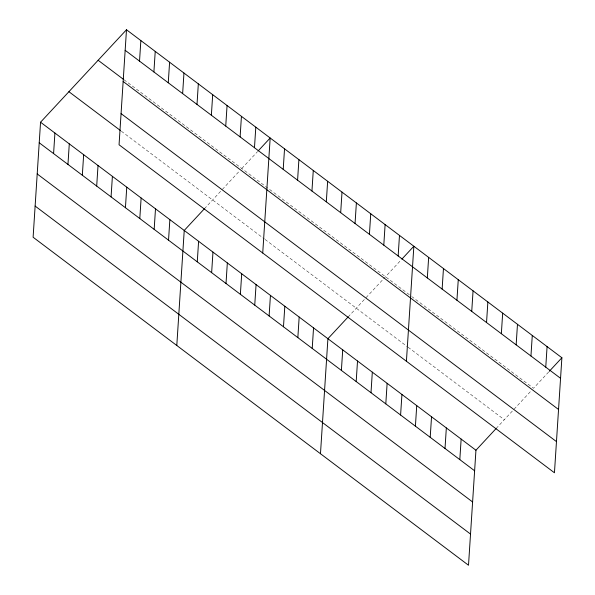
<?xml version="1.0" encoding="UTF-8"?>
<svg xmlns="http://www.w3.org/2000/svg" width="595" height="595" viewBox="0 0 595 595"><rect width="100%" height="100%" fill="white"/><g stroke="black" fill="none" stroke-linecap="round" stroke-linejoin="round"><path stroke-width="0.45" stroke-dasharray="2.98 2.23" d="M204.397 208.763L221.727 190.125M222.329 189.463L239.376 171.129M241.808 168.504L257.568 151.554M348.082 317.001L364.795 299.017M366.014 297.708L383.054 279.367M383.663 278.713L400.621 260.476M496.118 428.526L512.831 410.543M514.05 409.234L531.699 390.238M548.649 371.994L533.529 388.275L412.142 296.823M123.991 79.745L411.398 296.265M121.358 131.212L264.314 238.915M265.035 239.458L407.344 346.662M408.088 347.22L504.307 419.713"/><path stroke-width="0.89" d="M126.49 29.75L119.052 144.771L554.451 472.78L561.888 357.759L126.49 29.75L40.549 122.22L33.112 237.241L468.51 565.25L475.948 450.229L496.118 428.526M53.587 153.592L54.919 133.042M67.956 164.421L69.288 143.864M82.326 175.242L83.657 154.693M96.695 186.064L98.026 165.514M111.064 196.893L112.396 176.343M125.433 207.714L126.757 187.165M139.528 61.129L140.859 40.572M139.803 218.543L141.127 197.986M153.897 71.95L155.228 51.401M154.165 229.365L155.496 208.815M168.266 82.772L169.597 62.222M168.534 240.187L169.865 219.637M182.635 93.601L183.959 73.044M176.797 345.487L184.234 230.458L204.397 208.763M197.005 104.423L198.328 83.873M197.272 261.837L198.604 241.287M211.366 115.244L212.698 94.694M211.642 272.659L212.965 252.109M225.736 126.073L227.067 105.523M226.011 283.488L227.335 262.93M240.105 136.895L241.436 116.345M240.373 294.309L241.704 273.76M254.474 147.724L255.805 127.166M254.742 305.131L256.073 284.581M262.73 253.016L270.175 137.995L258.2 150.877M269.111 315.96L270.442 295.403M283.213 169.367L284.536 148.817M283.48 326.781L284.812 306.232M297.582 180.196L298.906 159.638M297.85 337.61L299.173 317.053M311.944 191.017L313.275 170.468M312.219 348.432L313.543 327.882M326.313 201.839L327.644 181.289M320.474 453.725L327.912 338.704L348.082 317.001M340.682 212.668L342.013 192.111M341.389 370.41L342.72 349.853M355.051 223.489L356.383 202.94M356.189 381.559L357.521 361.009M369.421 234.311L370.745 213.761M370.997 392.715L372.321 372.158M383.79 245.14L385.114 224.583M385.798 403.864L387.129 383.314M398.152 255.962L399.483 235.412M400.599 415.02L401.93 394.463M406.415 361.262L413.852 246.233L401.878 259.115M415.407 426.169L416.731 405.619M427.329 277.939L428.653 257.39M430.207 437.318L431.539 416.768M442.13 289.088L443.461 268.538M445.015 448.474L446.339 427.924M456.93 300.244L458.262 279.695M459.816 459.623L461.147 439.073M471.738 311.393L473.062 290.843M486.539 322.55L487.87 302M501.347 333.698L502.671 313.149M516.148 344.855L517.479 324.297M530.948 356.003L532.28 335.454M545.756 367.16L547.08 346.602M549.282 371.317L561.888 357.759M125.158 50.3L560.557 378.308M98.13 60.266L123.277 79.209M123.143 81.478L558.541 409.486M121.068 113.6L556.466 441.609M68.908 91.704L120.636 130.669M40.549 122.22L475.948 450.229M39.225 142.77L474.617 470.779M37.21 173.948L472.601 501.957M35.127 206.063L470.526 534.072"/></g></svg>
